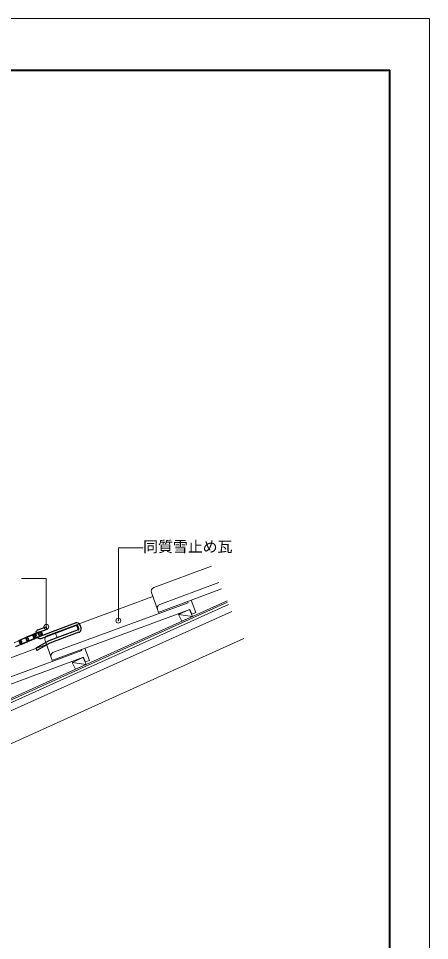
# Model space of a CAD drawing. Units: millimetres on the paper, with parts at other scales. Extents: x -210 to 210, y -148 to 150.
# Drawn here: x 127.1 to 210, y -35.7 to 149.9 of the extents above; entities that cross this region are included whole.
import ezdxf
from ezdxf.enums import TextEntityAlignment as Align

# ---------------------------------------------------------------- set-up
doc = ezdxf.new("R2010")
doc.units = ezdxf.units.MM
doc.header["$PDMODE"] = 32
doc.header["$PDSIZE"] = 1
for name, color, linetype, lineweight in [('0-2', 5, 'Continuous', 9), ('0-4', 5, 'Continuous', 9), ('0-7', 5, 'Continuous', 9), ('0-8', 2, 'Continuous', 25), ('F-0_通り芯', 6, 'Continuous', 9)]:
    doc.layers.add(name, color=color, linetype=linetype, lineweight=lineweight)
doc.styles.add('ＭＳ ゴシック', font='')
doc.styles.get('ＭＳ ゴシック').set_extended_font_data('MS Gothic')

msp = doc.modelspace()

# ---------------------------------------------------------------- linework, layer by layer
at = {"layer": '0-2'}
for p, q in [((154.408, 35.36), (166.042, 39.642)), ((155.652, 31.982), (167.523, 36.351)), ((132.978, 25.717), (154.226, 33.538)), ((153.934, 34.333), (155.177, 30.955)), ((155.293, 30.358), (168.099, 35.071)), ((84.16, -5.585), (169.178, 32.673)), ((84.283, -5.859), (169.301, 32.399)), ((84.489, -6.315), (169.507, 31.943)), ((134.221, 22.338), (161.321, 32.313)), ((161.235, 32.545), (161.321, 32.313)), ((161.235, 32.545), (161.321, 32.313)), ((161.986, 32.821), (162.9, 30.337)), ((161.986, 32.821), (162.9, 30.337)), ((76.897, -11.376), (170.122, 30.575)), ((133.863, 20.714), (161.71, 30.964)), ((155.177, 30.955), (155.386, 30.388)), ((159.433, 29.932), (161.621, 30.917)), ((159.433, 29.932), (162.237, 29.549)), ((159.433, 29.932), (162.237, 29.549)), ((159.433, 29.932), (162.237, 29.549)), ((159.433, 29.932), (162.237, 29.549)), ((161.71, 30.964), (162.056, 30.026)), ((161.71, 30.964), (162.056, 30.026)), ((162.056, 30.026), (162.9, 30.337)), ((162.056, 30.026), (162.9, 30.337)), ((134.608, 26.21), (138.831, 27.764)), ((138.831, 27.764), (139.176, 26.826)), ((84.283, -14.632), (172.584, 25.104)), ((132.503, 24.689), (133.747, 21.311)), ((111.548, 16.073), (132.796, 23.894)), ((112.791, 12.695), (139.89, 22.669)), ((139.805, 22.901), (139.89, 22.669)), ((140.556, 23.178), (141.47, 20.693)), ((112.433, 11.071), (140.28, 21.321)), ((133.747, 21.311), (133.956, 20.744)), ((138.003, 20.289), (140.191, 21.273)), ((140.28, 21.321), (140.626, 20.382)), ((140.626, 20.382), (141.47, 20.693)), ((138.003, 20.289), (140.807, 19.906)), ((138.003, 20.289), (140.807, 19.906))]:
    msp.add_line(p, q, dxfattribs=at)
for points in [[(160.048, 28.564), (159.433, 29.932), (161.621, 30.917), (162.237, 29.549)], [(160.048, 28.564), (159.433, 29.932), (161.621, 30.917), (162.237, 29.549)], [(138.618, 18.921), (138.003, 20.289), (140.191, 21.273), (140.807, 19.906)], [(138.618, 18.921), (138.003, 20.289), (140.191, 21.273), (140.807, 19.906)]]:
    msp.add_lwpolyline(points, close=True, dxfattribs=at)
for points in [[(159.433, 29.932), (161.621, 30.917), (162.237, 29.549)], [(159.433, 29.932), (161.621, 30.917), (162.237, 29.549)], [(134.608, 26.21), (134.953, 25.271), (139.176, 26.826)]]:
    msp.add_lwpolyline(points, dxfattribs=at)
for centre, start, end in [((154.684, 34.609), 110.20749, 200.20695), ((155.928, 31.231), 110.2068, 200.20738), ((133.254, 24.966), 110.20723, 200.20695), ((134.498, 21.587), 110.2068, 200.20738)]:
    msp.add_arc(centre, 0.8, start, end, dxfattribs=at)
at = {"layer": '0-4'}
for p, q in [((147.284, 43.344), (147.284, 28.692)), ((147.284, 43.344), (152.284, 43.344)), ((132.766, 37.201), (127.766, 37.201))]:
    msp.add_line(p, q, dxfattribs=at)
msp.add_lwpolyline([(132.766, 27.45), (132.766, 37.201), (127.766, 37.201)], dxfattribs=at)
for p in [(132.766, 27.45), (147.284, 28.692)]:
    msp.add_point(p, dxfattribs=at)
at = {"layer": '0-7'}
for p, q in [((130.366, 26.089), (131.287, 26.479)), ((130.413, 25.979), (131.334, 26.368)), ((126.268, 24.225), (127.189, 24.615)), ((127.603, 24.92), (128.524, 25.31)), ((127.65, 24.81), (128.571, 25.199)), ((127.946, 24.11), (128.867, 24.499)), ((128.914, 24.389), (127.993, 23.999)), ((128.984, 25.505), (129.905, 25.894)), ((129.031, 25.394), (129.952, 25.784)), ((129.327, 24.694), (130.248, 25.084)), ((130.295, 24.973), (129.374, 24.584)), ((130.709, 25.279), (131.63, 25.668)), ((131.676, 25.558), (130.755, 25.168)), ((126.564, 23.525), (127.485, 23.915)), ((127.532, 23.804), (126.611, 23.415))]:
    msp.add_line(p, q, dxfattribs=at)
for centre, radius, start, end in [((130.561, 25.629), 0.5, 112.93442, 292.93442), ((130.561, 25.629), 0.38, 112.93442, 292.93442), ((131.482, 26.018), 0.5, 292.93442, 112.93442), ((131.482, 26.018), 0.38, 292.93442, 112.93442), ((127.337, 24.265), 0.5, 292.93442, 112.93442), ((127.337, 24.265), 0.38, 292.93442, 112.93442), ((127.798, 24.46), 0.5, 112.93442, 292.93442), ((127.798, 24.46), 0.38, 112.93442, 292.93442), ((128.719, 24.849), 0.5, 292.93442, 112.93442), ((128.719, 24.849), 0.38, 292.93442, 112.93442), ((129.179, 25.044), 0.5, 112.93442, 292.93442), ((129.179, 25.044), 0.38, 112.93442, 292.93442), ((130.1, 25.434), 0.5, 292.93442, 112.93442), ((130.1, 25.434), 0.38, 292.93442, 112.93442)]:
    msp.add_arc(centre, radius, start, end, dxfattribs=at)
at = {"layer": '0-8'}
for p, q in [((131.526, 25.608), (138.658, 28.233)), ((131.077, 26.828), (132.766, 27.45)), ((131.269, 25.727), (131.131, 26.102)), ((131.25, 26.359), (132.939, 26.981)), ((131.699, 25.139), (138.831, 27.764)), ((132.939, 26.981), (132.766, 27.45)), ((139.295, 27.083), (139.088, 27.646)), ((139.764, 27.255), (139.557, 27.818)), ((130.8, 25.554), (130.662, 25.93)), ((130.621, 23.144), (130.869, 22.71))]:
    msp.add_line(p, q, dxfattribs=at)
for points in [[(139.176, 26.826), (133.264, 24.65), (130.621, 23.144)], [(139.349, 26.357), (133.476, 24.195), (130.869, 22.71)]]:
    msp.add_lwpolyline(points, dxfattribs=at)
msp.add_circle((131.482, 26.018), 0.25, dxfattribs=at)
for centre, radius, start, end in [((138.9, 27.577), 0.7, 20.20733, 110.20714), ((131.319, 26.171), 0.7, 110.20714, 200.20733), ((131.319, 26.171), 0.2, 110.20714, 200.20733), ((138.9, 27.577), 0.2, 20.20733, 110.20714), ((139.107, 27.014), 0.2, 290.20714, 20.20733), ((139.107, 27.014), 0.7, 290.20714, 20.20733), ((131.457, 25.796), 0.7, 200.20733, 290.20714), ((131.457, 25.796), 0.2, 200.20733, 290.20714)]:
    msp.add_arc(centre, radius, start, end, dxfattribs=at)
at = {"layer": 'F-0_通り芯'}
for p, q in [((210, 149.878), (-210, 149.878)), ((210, -148.5), (210, 149.878))]:
    msp.add_line(p, q, dxfattribs=at)
at = {"layer": 'F-0_通り芯', "color": 3, "lineweight": 40}
for p in [(-188, 139.5), (202, -140.5)]:
    msp.add_line(p, (202, 139.5), dxfattribs=at)

# ---------------------------------------------------------------- texts
at = {"layer": '0-4', "color": 7, "style": 'ＭＳ ゴシック'}
msp.add_text('同質雪止め瓦', height=2.199, dxfattribs=at).set_placement((152.284, 41.844), align=Align.BOTTOM_LEFT)

doc.saveas('drawing.dxf')
